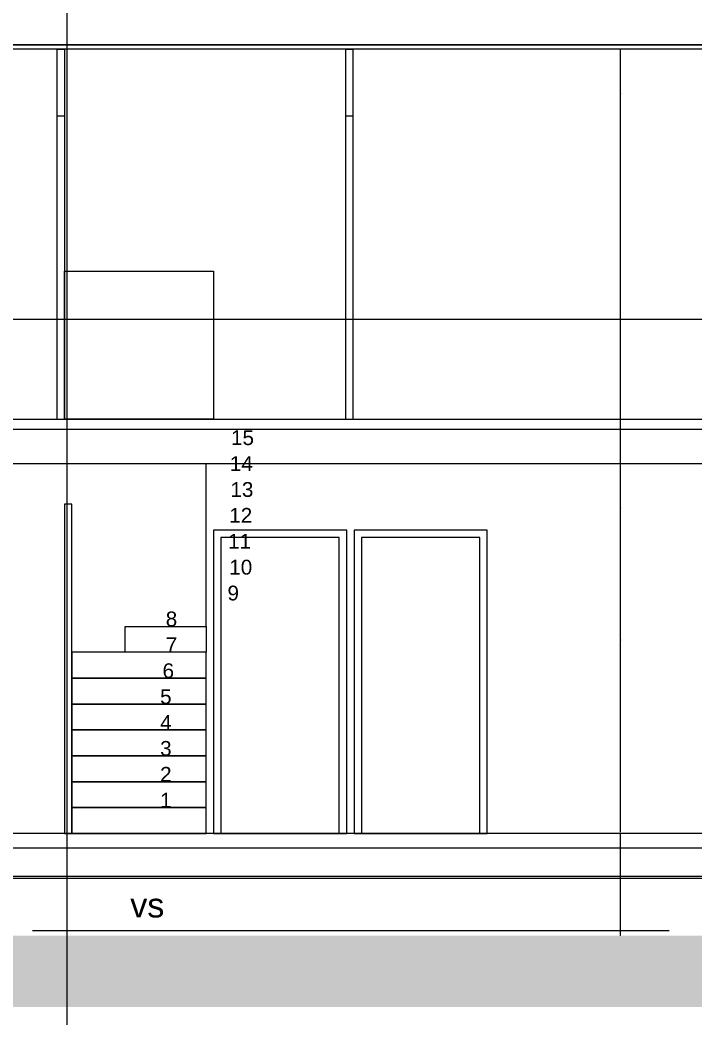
# Model space of a CAD drawing. Header units: metres. Extents: x -12536 to 12621, y -17191 to 9596.
# Drawn here: x -8515 to -8058, y -5113 to -4438 of the extents above; entities that cross this region are included whole.
import ezdxf

# ---------------------------------------------------------------- set-up
doc = ezdxf.new("R2010")
doc.units = ezdxf.units.M
doc.header["$MEASUREMENT"] = 0
doc.header["$PDMODE"] = 2
doc.header["$PDSIZE"] = 0.25
for name, color, linetype in [('Calque commun', 7, 'Continuous'), ('Cotations', 7, 'Continuous'), ('Textes', 7, 'Continuous')]:
    doc.layers.add(name, color=color, linetype=linetype)
doc.styles.add('Arial3', font='arial.ttf', dxfattribs={"height": 0.1})
doc.styles.add('Arial4', font='arial.ttf', dxfattribs={"height": 0.165})
doc.styles.add('Arial5', font='arial.ttf', dxfattribs={"height": 0.1})
doc.styles.add('Century Gothic6', font='GOTHIC.TTF', dxfattribs={"height": 0.18})
doc.dimstyles.new('DIM26', dxfattribs={"dimtxt": 0.1, "dimasz": 0.025, "dimexe": 0.1, "dimexo": 0, "dimgap": 5e-05, "dimtad": 1, "dimzin": 1, "dimdsep": 46, "dimtxsty": 'Arial4', "dimblk": 'ORIGIN', "dimcen": 0.09, "dimdle": 0.1, "dimadec": 0, "dimazin": 0, "dimtfac": 1, "dimtdec": 4, "dimtix": 1, "dimtofl": 0, "dimtmove": 0, "dimatfit": 3, "dimfxl": 0.1, "dimfxlon": 1, "dimfrac": 2, "dimtolj": 1, "dimtzin": 0, "dimarcsym": 2})
doc.dimstyles.new('DIM7', dxfattribs={"dimtxt": 0.18, "dimasz": 0.035, "dimexe": 0.05, "dimexo": 0, "dimgap": 0.05, "dimtad": 1, "dimzin": 1, "dimdsep": 46, "dimtxsty": 'Century Gothic6', "dimblk": 'ORIGIN', "dimcen": 0.09, "dimdle": 0.05, "dimadec": 0, "dimazin": 0, "dimtfac": 1, "dimtdec": 4, "dimtix": 1, "dimtofl": 0, "dimtmove": 0, "dimatfit": 3, "dimfxl": 0.05, "dimfxlon": 1, "dimfrac": 2, "dimtolj": 1, "dimtzin": 0, "dimarcsym": 2})

# ---------------------------------------------------------------- blocks, each defined once
blk = doc.blocks.new('_ORIGIN')
at = {"color": 0, "linetype": 'ByBlock', "lineweight": -2}
blk.add_line((0, 0), (-1, 0), dxfattribs=at)
blk.add_circle((0, 0), 0.5, dxfattribs=at)
blk = doc.blocks.new('*D1609')
at = {"layer": 'Cotations', "color": 0, "linetype": 'ByBlock', "lineweight": -2, "transparency": 16777216}
for p, q in [((-8108.54, -4687.82), (-8108.74, -4687.82)), ((-8108.64, -4707.79), (-8108.64, -4687.84)), ((-8108.54, -4707.82), (-8108.74, -4707.82))]:
    blk.add_line(p, q, dxfattribs=at)
at = {"layer": 'Defpoints', "color": 0, "linetype": 'Continuous', "transparency": 16777216}
for p in [(-8108.64, -4687.82), (-8094.66, -4687.82), (-8094.66, -4707.82)]:
    blk.add_point(p, dxfattribs=at)
at = {"layer": 'Cotations', "color": 0, "linetype": 'Continuous', "lineweight": -2, "transparency": 16777216, "xscale": 0.02500000037252903, "yscale": 0.02500000037252903, "zscale": 0.02500000037252903}
for p, rotation in [((-8108.64, -4687.82), 90), ((-8108.64, -4707.82), 270)]:
    blk.add_blockref('_ORIGIN', p, dxfattribs=dict(at, rotation=rotation))
at = {"layer": 'Cotations', "color": 7, "linetype": 'Continuous', "lineweight": 5, "transparency": 16777216, "insert": (-8108.64, -4697.82), "char_height": 0.165, "attachment_point": 8, "rotation": 90, "line_spacing_factor": 0.776067, "style": 'Arial4'}
blk.add_mtext('\\A1;20.00', dxfattribs=at)
blk = doc.blocks.new('*D1610')
at = {"layer": 'Cotations', "color": 0, "linetype": 'ByBlock', "lineweight": -2, "transparency": 16777216}
for p, q in [((-8108.54, -4487.82), (-8108.74, -4487.82)), ((-8108.64, -4687.79), (-8108.64, -4487.84)), ((-8108.54, -4687.82), (-8108.74, -4687.82))]:
    blk.add_line(p, q, dxfattribs=at)
at = {"layer": 'Defpoints', "color": 0, "linetype": 'Continuous', "transparency": 16777216}
for p in [(-8108.64, -4487.82), (-8094.66, -4487.82), (-8094.66, -4687.82)]:
    blk.add_point(p, dxfattribs=at)
at = {"layer": 'Cotations', "color": 0, "linetype": 'Continuous', "lineweight": -2, "transparency": 16777216, "xscale": 0.02500000037252903, "yscale": 0.02500000037252903, "zscale": 0.02500000037252903}
for p, rotation in [((-8108.64, -4487.82), 90), ((-8108.64, -4687.82), 270)]:
    blk.add_blockref('_ORIGIN', p, dxfattribs=dict(at, rotation=rotation))
at = {"layer": 'Cotations', "color": 7, "linetype": 'Continuous', "lineweight": 5, "transparency": 16777216, "insert": (-8108.64, -4587.82), "char_height": 0.165, "attachment_point": 8, "rotation": 90, "line_spacing_factor": 0.776067, "style": 'Arial4'}
blk.add_mtext('\\A1;200.00', dxfattribs=at)
blk = doc.blocks.new('*D1611')
at = {"layer": 'Cotations', "color": 0, "linetype": 'ByBlock', "lineweight": -2, "transparency": 16777216}
for p, q in [((-8108.54, -4457.82), (-8108.74, -4457.82)), ((-8108.64, -4487.79), (-8108.64, -4457.84)), ((-8108.54, -4487.82), (-8108.74, -4487.82))]:
    blk.add_line(p, q, dxfattribs=at)
at = {"layer": 'Defpoints', "color": 0, "linetype": 'Continuous', "transparency": 16777216}
for p in [(-8108.64, -4457.82), (-8094.66, -4457.82), (-8094.66, -4487.82)]:
    blk.add_point(p, dxfattribs=at)
at = {"layer": 'Cotations', "color": 0, "linetype": 'Continuous', "lineweight": -2, "transparency": 16777216, "xscale": 0.02500000037252903, "yscale": 0.02500000037252903, "zscale": 0.02500000037252903}
for p, rotation in [((-8108.64, -4457.82), 90), ((-8108.64, -4487.82), 270)]:
    blk.add_blockref('_ORIGIN', p, dxfattribs=dict(at, rotation=rotation))
at = {"layer": 'Cotations', "color": 7, "linetype": 'Continuous', "lineweight": 5, "transparency": 16777216, "insert": (-8108.64, -4472.82), "char_height": 0.165, "attachment_point": 8, "rotation": 90, "line_spacing_factor": 0.776067, "style": 'Arial4'}
blk.add_mtext('\\A1;30.00', dxfattribs=at)
blk = doc.blocks.new('*D1615')
at = {"layer": 'Cotations', "color": 0, "linetype": 'ByBlock', "lineweight": -2, "transparency": 16777216}
for p, q in [((-8108.64, -4707.82), (-8108.74, -4707.82)), ((-8108.64, -4737.79), (-8108.64, -4707.84)), ((-8108.64, -4737.82), (-8108.74, -4737.82))]:
    blk.add_line(p, q, dxfattribs=at)
at = {"layer": 'Defpoints', "color": 0, "linetype": 'Continuous', "transparency": 16777216}
for p in [(-8108.64, -4707.82), (-8108.64, -4707.82), (-8108.64, -4737.82)]:
    blk.add_point(p, dxfattribs=at)
at = {"layer": 'Cotations', "color": 0, "linetype": 'Continuous', "lineweight": -2, "transparency": 16777216, "xscale": 0.02500000037252903, "yscale": 0.02500000037252903, "zscale": 0.02500000037252903}
for p, rotation in [((-8108.64, -4707.82), 90), ((-8108.64, -4737.82), 270)]:
    blk.add_blockref('_ORIGIN', p, dxfattribs=dict(at, rotation=rotation))
at = {"layer": 'Cotations', "color": 7, "linetype": 'Continuous', "lineweight": 5, "transparency": 16777216, "insert": (-8108.64, -4722.82), "char_height": 0.165, "attachment_point": 8, "rotation": 90, "line_spacing_factor": 0.776067, "style": 'Arial4'}
blk.add_mtext('\\A1;30.00', dxfattribs=at)
blk = doc.blocks.new('*D1621')
at = {"layer": 'Cotations', "color": 0, "linetype": 'ByBlock', "lineweight": -2, "transparency": 16777216}
for p, q in [((-8108.64, -4737.82), (-8108.74, -4737.82)), ((-8108.64, -4767.79), (-8108.64, -4737.84)), ((-8108.64, -4767.82), (-8108.74, -4767.82))]:
    blk.add_line(p, q, dxfattribs=at)
at = {"layer": 'Defpoints', "color": 0, "linetype": 'Continuous', "transparency": 16777216}
for p in [(-8108.64, -4737.82), (-8108.64, -4737.82), (-8108.64, -4767.82)]:
    blk.add_point(p, dxfattribs=at)
at = {"layer": 'Cotations', "color": 0, "linetype": 'Continuous', "lineweight": -2, "transparency": 16777216, "xscale": 0.02500000037252903, "yscale": 0.02500000037252903, "zscale": 0.02500000037252903}
for p, rotation in [((-8108.64, -4737.82), 90), ((-8108.64, -4767.82), 270)]:
    blk.add_blockref('_ORIGIN', p, dxfattribs=dict(at, rotation=rotation))
at = {"layer": 'Cotations', "color": 7, "linetype": 'Continuous', "lineweight": 5, "transparency": 16777216, "insert": (-8108.64, -4752.82), "char_height": 0.165, "attachment_point": 8, "rotation": 90, "line_spacing_factor": 0.776067, "style": 'Arial4'}
blk.add_mtext('\\A1;30.00', dxfattribs=at)
blk = doc.blocks.new('*D1598')
at = {"layer": 'Cotations', "color": 0, "linetype": 'ByBlock', "lineweight": -2, "transparency": 16777216}
for p, q in [((-8108.64, -4987.82), (-8108.74, -4987.82)), ((-8108.64, -4997.79), (-8108.64, -4987.84)), ((-8108.64, -4997.82), (-8108.74, -4997.82))]:
    blk.add_line(p, q, dxfattribs=at)
at = {"layer": 'Defpoints', "color": 0, "linetype": 'Continuous', "transparency": 16777216}
for p in [(-8108.64, -4987.82), (-8108.64, -4987.82), (-8108.64, -4997.82)]:
    blk.add_point(p, dxfattribs=at)
at = {"layer": 'Cotations', "color": 0, "linetype": 'Continuous', "lineweight": -2, "transparency": 16777216, "xscale": 0.02500000037252903, "yscale": 0.02500000037252903, "zscale": 0.02500000037252903}
for p, rotation in [((-8108.64, -4987.82), 90), ((-8108.64, -4997.82), 270)]:
    blk.add_blockref('_ORIGIN', p, dxfattribs=dict(at, rotation=rotation))
at = {"layer": 'Cotations', "color": 7, "linetype": 'Continuous', "lineweight": 5, "transparency": 16777216, "insert": (-8108.64, -4992.82), "char_height": 0.165, "attachment_point": 8, "rotation": 90, "line_spacing_factor": 0.776067, "style": 'Arial4'}
blk.add_mtext('\\A1;10.00', dxfattribs=at)
blk = doc.blocks.new('*D1599')
at = {"layer": 'Cotations', "color": 0, "linetype": 'ByBlock', "lineweight": -2, "transparency": 16777216}
for p, q in [((-8108.64, -4997.82), (-8108.74, -4997.82)), ((-8108.64, -5016.79), (-8108.64, -4997.84)), ((-8108.64, -5016.82), (-8108.74, -5016.82))]:
    blk.add_line(p, q, dxfattribs=at)
at = {"layer": 'Defpoints', "color": 0, "linetype": 'Continuous', "transparency": 16777216}
for p in [(-8108.64, -4997.82), (-8108.64, -4997.82), (-8108.64, -5016.82)]:
    blk.add_point(p, dxfattribs=at)
at = {"layer": 'Cotations', "color": 0, "linetype": 'Continuous', "lineweight": -2, "transparency": 16777216, "xscale": 0.02500000037252903, "yscale": 0.02500000037252903, "zscale": 0.02500000037252903}
for p, rotation in [((-8108.64, -4997.82), 90), ((-8108.64, -5016.82), 270)]:
    blk.add_blockref('_ORIGIN', p, dxfattribs=dict(at, rotation=rotation))
at = {"layer": 'Cotations', "color": 7, "linetype": 'Continuous', "lineweight": 5, "transparency": 16777216, "insert": (-8108.64, -5007.32), "char_height": 0.165, "attachment_point": 8, "rotation": 90, "line_spacing_factor": 0.776067, "style": 'Arial4'}
blk.add_mtext('\\A1;19.00', dxfattribs=at)
blk = doc.blocks.new('*D1600')
at = {"layer": 'Cotations', "color": 0, "linetype": 'ByBlock', "lineweight": -2, "transparency": 16777216}
for p, q in [((-8108.64, -5016.82), (-8108.74, -5016.82)), ((-8108.64, -5056.67), (-8108.64, -5016.84)), ((-8108.64, -5056.69), (-8108.74, -5056.69))]:
    blk.add_line(p, q, dxfattribs=at)
at = {"layer": 'Defpoints', "color": 0, "linetype": 'Continuous', "transparency": 16777216}
for p in [(-8108.64, -5016.82), (-8108.64, -5016.82), (-8108.64, -5056.69)]:
    blk.add_point(p, dxfattribs=at)
at = {"layer": 'Cotations', "color": 0, "linetype": 'Continuous', "lineweight": -2, "transparency": 16777216, "xscale": 0.02500000037252903, "yscale": 0.02500000037252903, "zscale": 0.02500000037252903}
for p, rotation in [((-8108.64, -5016.82), 90), ((-8108.64, -5056.69), 270)]:
    blk.add_blockref('_ORIGIN', p, dxfattribs=dict(at, rotation=rotation))
at = {"layer": 'Cotations', "color": 7, "linetype": 'Continuous', "lineweight": 5, "transparency": 16777216, "insert": (-8108.64, -5036.75), "char_height": 0.165, "attachment_point": 8, "rotation": 90, "line_spacing_factor": 0.776067, "style": 'Arial4'}
blk.add_mtext('\\A1;39.88', dxfattribs=at)
blk = doc.blocks.new('*D1601')
at = {"layer": 'Cotations', "color": 0, "linetype": 'ByBlock', "lineweight": -2, "transparency": 16777216}
for p, q in [((-8108.64, -4987.82), (-8108.74, -4987.82)), ((-8108.64, -4997.79), (-8108.64, -4987.84)), ((-8108.64, -4997.82), (-8108.74, -4997.82))]:
    blk.add_line(p, q, dxfattribs=at)
at = {"layer": 'Defpoints', "color": 0, "linetype": 'Continuous', "transparency": 16777216}
for p in [(-8108.64, -4987.82), (-8108.64, -4987.82), (-8108.64, -4997.82)]:
    blk.add_point(p, dxfattribs=at)
at = {"layer": 'Cotations', "color": 0, "linetype": 'Continuous', "lineweight": -2, "transparency": 16777216, "xscale": 0.02500000037252903, "yscale": 0.02500000037252903, "zscale": 0.02500000037252903}
for p, rotation in [((-8108.64, -4987.82), 90), ((-8108.64, -4997.82), 270)]:
    blk.add_blockref('_ORIGIN', p, dxfattribs=dict(at, rotation=rotation))
at = {"layer": 'Cotations', "color": 7, "linetype": 'Continuous', "lineweight": 5, "transparency": 16777216, "insert": (-8108.64, -4992.82), "char_height": 0.165, "attachment_point": 8, "rotation": 90, "line_spacing_factor": 0.776067, "style": 'Arial4'}
blk.add_mtext('\\A1;10.00', dxfattribs=at)
blk = doc.blocks.new('*D1602')
at = {"layer": 'Cotations', "color": 0, "linetype": 'ByBlock', "lineweight": -2, "transparency": 16777216}
for p, q in [((-8108.64, -4987.82), (-8108.74, -4987.82)), ((-8108.64, -4997.79), (-8108.64, -4987.84)), ((-8108.64, -4997.82), (-8108.74, -4997.82))]:
    blk.add_line(p, q, dxfattribs=at)
at = {"layer": 'Defpoints', "color": 0, "linetype": 'Continuous', "transparency": 16777216}
for p in [(-8108.64, -4987.82), (-8108.64, -4987.82), (-8108.64, -4997.82)]:
    blk.add_point(p, dxfattribs=at)
at = {"layer": 'Cotations', "color": 0, "linetype": 'Continuous', "lineweight": -2, "transparency": 16777216, "xscale": 0.02500000037252903, "yscale": 0.02500000037252903, "zscale": 0.02500000037252903}
for p, rotation in [((-8108.64, -4987.82), 90), ((-8108.64, -4997.82), 270)]:
    blk.add_blockref('_ORIGIN', p, dxfattribs=dict(at, rotation=rotation))
at = {"layer": 'Cotations', "color": 7, "linetype": 'Continuous', "lineweight": 5, "transparency": 16777216, "insert": (-8108.64, -4992.82), "char_height": 0.165, "attachment_point": 8, "rotation": 90, "line_spacing_factor": 0.776067, "style": 'Arial4'}
blk.add_mtext('\\A1;10.00', dxfattribs=at)
blk = doc.blocks.new('*D1591')
at = {"layer": 'Cotations', "color": 0, "linetype": 'ByBlock', "lineweight": -2, "transparency": 16777216}
for p, q in [((-8865.59, -4640.27), (-8865.59, -4640.17)), ((-8865.57, -4640.27), (-8029.45, -4640.27)), ((-8029.43, -4640.27), (-8029.43, -4640.17))]:
    blk.add_line(p, q, dxfattribs=at)
at = {"layer": 'Defpoints', "color": 0, "linetype": 'Continuous', "transparency": 16777216}
for p in [(-8865.59, -4640.27), (-8029.43, -4640.27), (-8029.43, -4640.27)]:
    blk.add_point(p, dxfattribs=at)
at = {"layer": 'Cotations', "color": 0, "linetype": 'Continuous', "lineweight": -2, "transparency": 16777216, "xscale": 0.02500000037252903, "yscale": 0.02500000037252903, "zscale": 0.02500000037252903, "rotation": 180}
blk.add_blockref('_ORIGIN', (-8865.59, -4640.27), dxfattribs=at)
at = {"layer": 'Cotations', "color": 0, "linetype": 'Continuous', "lineweight": -2, "transparency": 16777216, "xscale": 0.02500000037252903, "yscale": 0.02500000037252903, "zscale": 0.02500000037252903}
blk.add_blockref('_ORIGIN', (-8029.43, -4640.27), dxfattribs=at)
at = {"layer": 'Cotations', "color": 7, "linetype": 'Continuous', "lineweight": 5, "transparency": 16777216, "insert": (-8447.51, -4640.27), "char_height": 0.165, "attachment_point": 8, "line_spacing_factor": 0.776067, "style": 'Arial4'}
blk.add_mtext('\\A1;836.16', dxfattribs=at)
blk = doc.blocks.new('*D1838')
at = {"layer": 'Calque commun', "color": 0, "linetype": 'ByBlock', "lineweight": -2, "transparency": 16777216}
for p, q in [((-8108.63, -4857.01), (-8108.69, -4857.01)), ((-8108.64, -4857.01), (-8108.64, -4857.05)), ((-8108.64, -4986.98), (-8108.64, -4857.05)), ((-8108.64, -4987.01), (-8108.69, -4987.01))]:
    blk.add_line(p, q, dxfattribs=at)
at = {"layer": 'Calque commun', "color": 0, "linetype": 'Continuous', "lineweight": -2, "transparency": 16777216}
blk.add_line((-8108.64, -4856.98), (-8108.64, -4856.94), dxfattribs=at)
at = {"layer": 'Defpoints', "color": 0, "linetype": 'Continuous', "transparency": 16777216}
for p in [(-8108.64, -4857.01), (-8108.63, -4857.01), (-8108.64, -4987.01)]:
    blk.add_point(p, dxfattribs=at)
at = {"layer": 'Calque commun', "color": 0, "linetype": 'Continuous', "lineweight": -2, "transparency": 16777216, "xscale": 0.03500000014901161, "yscale": 0.03500000014901161, "zscale": 0.03500000014901161, "rotation": 270}
for p in [(-8108.64, -4857.01), (-8108.64, -4987.01)]:
    blk.add_blockref('_ORIGIN', p, dxfattribs=at)
at = {"layer": 'Calque commun', "color": 0, "linetype": 'Continuous', "lineweight": 5, "transparency": 16777216, "insert": (-8108.69, -4922.01), "char_height": 0.18, "attachment_point": 8, "rotation": 90, "line_spacing_factor": 0.773441, "style": 'Century Gothic6'}
blk.add_mtext('\\A1;130.00', dxfattribs=at)
blk = doc.blocks.new('*D1839')
at = {"layer": 'Calque commun', "color": 0, "linetype": 'ByBlock', "lineweight": -2, "transparency": 16777216}
for p, q in [((-8108.64, -4767.82), (-8108.69, -4767.82)), ((-8108.64, -4767.82), (-8108.64, -4767.85)), ((-8108.64, -4856.98), (-8108.64, -4767.85)), ((-8108.63, -4857.01), (-8108.69, -4857.01))]:
    blk.add_line(p, q, dxfattribs=at)
at = {"layer": 'Calque commun', "color": 0, "linetype": 'Continuous', "lineweight": -2, "transparency": 16777216}
blk.add_line((-8108.64, -4767.78), (-8108.64, -4767.75), dxfattribs=at)
at = {"layer": 'Defpoints', "color": 0, "linetype": 'Continuous', "transparency": 16777216}
for p in [(-8108.64, -4767.82), (-8108.64, -4767.82), (-8108.63, -4857.01)]:
    blk.add_point(p, dxfattribs=at)
at = {"layer": 'Calque commun', "color": 0, "linetype": 'Continuous', "lineweight": -2, "transparency": 16777216, "xscale": 0.03500000014901161, "yscale": 0.03500000014901161, "zscale": 0.03500000014901161, "rotation": 270}
for p in [(-8108.64, -4767.82), (-8108.64, -4857.01)]:
    blk.add_blockref('_ORIGIN', p, dxfattribs=at)
at = {"layer": 'Calque commun', "color": 0, "linetype": 'Continuous', "lineweight": 5, "transparency": 16777216, "insert": (-8108.69, -4812.41), "char_height": 0.18, "attachment_point": 8, "rotation": 90, "line_spacing_factor": 0.773441, "style": 'Century Gothic6'}
blk.add_mtext('\\A1;89.20', dxfattribs=at)
blk = doc.blocks.new('CARTDCE')
at = {"layer": 'Calque commun', "color": 9, "linetype": 'Continuous', "lineweight": 5}
blk.add_line((-21.798, 28.93), (-21.798, -0.3), dxfattribs=at)

msp = doc.modelspace()

# ---------------------------------------------------------------- hatches: boundary and pattern name
at = {"layer": 'Calque commun', "linetype": 'Continuous', "lineweight": 20, "true_color": 0xc0c0c0}
msp.add_hatch(color=9, dxfattribs=at).paths.add_polyline_path([(-7931.573, -5105.044), (-7931.573, -4997.817), (-7997.431, -4997.817), (-7997.431, -5058.311), (-7997.431, -5080.711), (-8017.431, -5080.711), (-8017.431, -5056.817), (-8877.592, -5056.817), (-8877.592, -5080.711), (-8897.591, -5080.712), (-8897.591, -5012.817), (-8965.476, -5012.817), (-8965.476, -5105.044)])

# ---------------------------------------------------------------- linework, layer by layer
at = {"layer": 'Calque commun', "color": 7, "linetype": 'Continuous', "lineweight": 20}
for p, q in [((-8017.431, -4454.816), (-8877.592, -4454.816)), ((-8017.431, -4457.815), (-8877.592, -4457.815)), ((-8017.43, -4714.815), (-8877.592, -4714.815)), ((-8877.592, -4737.816), (-8017.431, -4737.816)), ((-8628.979, -4737.816), (-8064.456, -4737.816)), ((-8017.431, -4987.817), (-8865.592, -4987.817)), ((-7997.431, -4997.817), (-8897.591, -4997.817)), ((-8017.429, -5016.817), (-8897.591, -5016.817)), ((-8506.134, -5053.372), (-8075.612, -5053.372))]:
    msp.add_line(p, q, dxfattribs=at)
at = {"layer": 'Calque commun', "color": 5, "linetype": 'ByBlock', "lineweight": -2}
msp.add_line((-8877.592, -4454.816), (-8017.431, -4454.816), dxfattribs=at)
at = {"layer": 'Calque commun', "color": 15, "linetype": 'Continuous', "lineweight": 20}
for p, q in [((-8489.591, -4457.815), (-8489.591, -4502.816)), ((-8489.591, -4457.815), (-8484.591, -4457.815)), ((-8484.591, -4457.815), (-8484.591, -4502.816)), ((-8294.591, -4457.815), (-8294.591, -4502.816)), ((-8294.591, -4457.815), (-8289.591, -4457.815)), ((-8289.591, -4457.815), (-8289.591, -4502.816)), ((-8489.591, -4502.816), (-8484.591, -4502.816)), ((-8294.591, -4502.816), (-8289.591, -4502.816))]:
    msp.add_line(p, q, dxfattribs=at)
at = {"layer": 'Calque commun', "color": 20, "linetype": 'Continuous', "lineweight": 5}
for p, q in [((-8489.591, -4502.816), (-8489.591, -4707.815)), ((-8489.591, -4502.816), (-8484.591, -4502.816)), ((-8484.591, -4502.816), (-8484.591, -4707.815)), ((-8294.591, -4502.816), (-8294.591, -4707.815)), ((-8294.591, -4502.816), (-8289.591, -4502.816)), ((-8289.591, -4502.816), (-8289.591, -4707.815)), ((-8489.591, -4707.815), (-8484.591, -4707.815)), ((-8294.591, -4707.815), (-8289.591, -4707.815)), ((-8388.714, -4847.818), (-8388.714, -4737.816))]:
    msp.add_line(p, q, dxfattribs=at)
at = {"layer": 'Calque commun', "color": 3, "linetype": 'ByBlock', "lineweight": -2}
msp.add_line((-8875.653, -5017.907), (-8015.491, -5017.907), dxfattribs=at)

# ---------------------------------------------------------------- block references
at = {"layer": 'Calque commun', "color": 0, "linetype": 'ByBlock', "lineweight": -2, "xscale": 50, "yscale": 50, "zscale": 50}
msp.add_blockref('CARTDCE', (-7392.968, -5408.409), dxfattribs=at)

# ---------------------------------------------------------------- texts
at = {"layer": 'Calque commun', "color": 5, "linetype": 'ByBlock', "lineweight": -2, "style": 'Arial3'}
for s, p in [('15', (-8371.92, -4725.317)), ('14', (-8372.715, -4742.816)), ('13', (-8372.318, -4760.318)), ('12', (-8373.113, -4777.817)), ('11', (-8373.907, -4795.318)), ('10', (-8373.113, -4812.818)), ('9', (-8374.305, -4830.318)), ('8', (-8416.052, -4847.818)), ('7', (-8416.052, -4865.317)), ('6', (-8418.198, -4882.817)), ('5', (-8419.851, -4900.317)), ('4', (-8419.851, -4917.813)), ('3', (-8419.851, -4935.317)), ('2', (-8419.851, -4952.817)), ('1', (-8419.851, -4970.317))]:
    msp.add_text(s, height=10, dxfattribs=at).set_placement(p)
at = {"layer": 'Textes', "color": 3, "linetype": 'ByBlock', "lineweight": -2, "style": 'Arial5'}
msp.add_text('vs', height=16.5, dxfattribs=at).set_placement((-8440.032, -5044.572))

# ---------------------------------------------------------------- dimensions: what is measured, and where the dimension line sits
at = {"layer": 'Calque commun', "color": 5, "linetype": 'Continuous', "lineweight": 5}
for base, p1, p2, picture, middle in [((-8108.64, -4767.815), (-8108.632, -4857.012), (-8108.637, -4767.815), '*D1839', (-8108.784, -4812.414)), ((-8108.64, -4857.012), (-8108.64, -4987.012), (-8108.632, -4857.012), '*D1838', (-8108.784, -4922.012))]:
    dim = msp.add_linear_dim(base=base, p1=p1, p2=p2, angle=90, dimstyle='DIM7', dxfattribs=at)
    dim.commit()
    dim.dimension.update_dxf_attribs({"geometry": picture, "text_midpoint": middle})
at = {"layer": 'Cotations', "color": 14, "linetype": 'Continuous', "lineweight": 5}
for p1, p2, distance, picture, middle in [((-8094.665, -4487.815), (-8094.665, -4457.815), 13.972, '*D1611', (-8108.722, -4472.815)), ((-8094.665, -4687.815), (-8094.665, -4487.815), 13.972, '*D1610', (-8108.722, -4587.815)), ((-8865.591, -4640.269), (-8029.43, -4640.269), 0, '*D1591', (-8447.511, -4640.184)), ((-8094.665, -4707.815), (-8094.665, -4687.815), 13.972, '*D1609', (-8108.722, -4697.815)), ((-8108.637, -4737.816), (-8108.637, -4707.815), 0, '*D1615', (-8108.722, -4722.816)), ((-8108.637, -4767.815), (-8108.637, -4737.817), 0, '*D1621', (-8108.722, -4752.816)), ((-8108.637, -4997.817), (-8108.637, -4987.817), 0, '*D1598', (-8108.722, -4992.817)), ((-8108.637, -4997.817), (-8108.637, -4987.817), 0, '*D1601', (-8108.722, -4992.817)), ((-8108.637, -4997.817), (-8108.637, -4987.817), 0, '*D1602', (-8108.722, -4992.817)), ((-8108.637, -5016.817), (-8108.637, -4997.817), 0, '*D1599', (-8108.722, -5007.317)), ((-8108.63733, -5056.69168), (-8108.63733, -5016.81665), 0, '*D1600', (-8108.72169, -5036.75417))]:
    dim = msp.add_aligned_dim(p1=p1, p2=p2, distance=distance, dimstyle='DIM26', override={"dimclrt": 7}, dxfattribs=at)
    dim.commit()
    dim.dimension.update_dxf_attribs({"geometry": picture, "text_midpoint": middle})

# ---------------------------------------------------------------- meshes
at = {"layer": 'Calque commun', "color": 7, "linetype": 'Continuous', "lineweight": 5}
mesh = msp.add_polyface(dxfattribs=at)
corners = [(-6352.223, -1261.028), (-12352.223, -1261.028), (-12352.223, -5461.028), (-6352.223, -5461.028)]
mesh.append_faces([[corners[k] for k in face] for face in [(0, 1, 2, 3)]], dxfattribs={"color": 7})
at = {"layer": 'Calque commun', "color": 7, "linetype": 'Continuous', "lineweight": 20}
mesh = msp.add_polyface(dxfattribs=at)
corners = [(-8877.592, -4714.815), (-8877.592, -4707.815), (-8017.43, -4707.815), (-8017.43, -4714.815)]
mesh.append_faces([[corners[k] for k in face] for face in [(0, 1, 2, 3)]], dxfattribs={"color": 7})
at = {"layer": 'Calque commun', "color": 20, "linetype": 'Continuous', "lineweight": 5}
mesh = msp.add_polyface(dxfattribs=at)
corners = [(-8479.591, -4765.311), (-8484.591, -4765.311), (-8484.591, -4987.817), (-8479.591, -4987.817)]
mesh.append_faces([[corners[k] for k in face] for face in [(0, 1, 2, 3)]], dxfattribs={"color": 20})
mesh = msp.add_polyface(dxfattribs=at)
corners = [(-8293.714, -4782.815), (-8383.714, -4782.815), (-8383.714, -4987.816), (-8293.714, -4987.816)]
mesh.append_faces([[corners[k] for k in face] for face in [(0, 1, 2, 3)]], dxfattribs={"color": 20})
mesh = msp.add_polyface(dxfattribs=at)
corners = [(-8198.714, -4782.815), (-8288.714, -4782.815), (-8288.714, -4987.816), (-8198.714, -4987.816)]
mesh.append_faces([[corners[k] for k in face] for face in [(0, 1, 2, 3)]], dxfattribs={"color": 20})
mesh = msp.add_polyface(dxfattribs=at)
corners = [(-8443.39, -4847.818), (-8388.714, -4847.818), (-8388.714, -4865.317), (-8443.39, -4865.317)]
mesh.append_faces([[corners[k] for k in face] for face in [(0, 1, 2, 3)]], dxfattribs={"color": 20})
mesh = msp.add_polyface(dxfattribs=at)
corners = [(-8388.714, -4865.317), (-8479.591, -4865.317), (-8479.591, -4882.817), (-8388.714, -4882.817)]
mesh.append_faces([[corners[k] for k in face] for face in [(0, 1, 2, 3)]], dxfattribs={"color": 20})
mesh = msp.add_polyface(dxfattribs=at)
corners = [(-8388.714, -4882.817), (-8479.591, -4882.817), (-8479.591, -4900.317), (-8388.714, -4900.317)]
mesh.append_faces([[corners[k] for k in face] for face in [(0, 1, 2, 3)]], dxfattribs={"color": 20})
mesh = msp.add_polyface(dxfattribs=at)
corners = [(-8388.714, -4900.317), (-8479.591, -4900.317), (-8479.591, -4917.817), (-8388.714, -4917.817)]
mesh.append_faces([[corners[k] for k in face] for face in [(0, 1, 2, 3)]], dxfattribs={"color": 20})
mesh = msp.add_polyface(dxfattribs=at)
corners = [(-8388.714, -4917.817), (-8479.591, -4917.817), (-8479.591, -4935.317), (-8388.714, -4935.317)]
mesh.append_faces([[corners[k] for k in face] for face in [(0, 1, 2, 3)]], dxfattribs={"color": 20})
mesh = msp.add_polyface(dxfattribs=at)
corners = [(-8388.714, -4935.317), (-8479.591, -4935.317), (-8479.591, -4952.817), (-8388.714, -4952.817)]
mesh.append_faces([[corners[k] for k in face] for face in [(0, 1, 2, 3)]], dxfattribs={"color": 20})
mesh = msp.add_polyface(dxfattribs=at)
corners = [(-8388.714, -4952.817), (-8479.591, -4952.817), (-8479.591, -4970.317), (-8388.714, -4970.317)]
mesh.append_faces([[corners[k] for k in face] for face in [(0, 1, 2, 3)]], dxfattribs={"color": 20})
mesh = msp.add_polyface(dxfattribs=at)
corners = [(-8388.714, -4970.317), (-8479.591, -4970.317), (-8479.591, -4987.817), (-8388.714, -4987.817)]
mesh.append_faces([[corners[k] for k in face] for face in [(0, 1, 2, 3)]], dxfattribs={"color": 20})
at = {"layer": 'Cotations', "color": 20, "linetype": 'Continuous', "lineweight": 5}
mesh = msp.add_polyface(dxfattribs=at)
corners = [(-8383.714, -4707.815), (-8484.591, -4707.815), (-8484.591, -4607.815), (-8383.714, -4607.815)]
mesh.append_faces([[corners[k] for k in face] for face in [(0, 1, 2, 3)]], dxfattribs={"color": 20})
mesh = msp.add_polyface(dxfattribs=at)
corners = [(-8298.714, -4787.815), (-8378.714, -4787.815), (-8378.714, -4987.816), (-8298.714, -4987.816)]
mesh.append_faces([[corners[k] for k in face] for face in [(0, 1, 2, 3)]], dxfattribs={"color": 20})
mesh = msp.add_polyface(dxfattribs=at)
corners = [(-8203.714, -4787.815), (-8283.714, -4787.815), (-8283.714, -4987.816), (-8203.714, -4987.816)]
mesh.append_faces([[corners[k] for k in face] for face in [(0, 1, 2, 3)]], dxfattribs={"color": 20})

doc.saveas('drawing.dxf')
